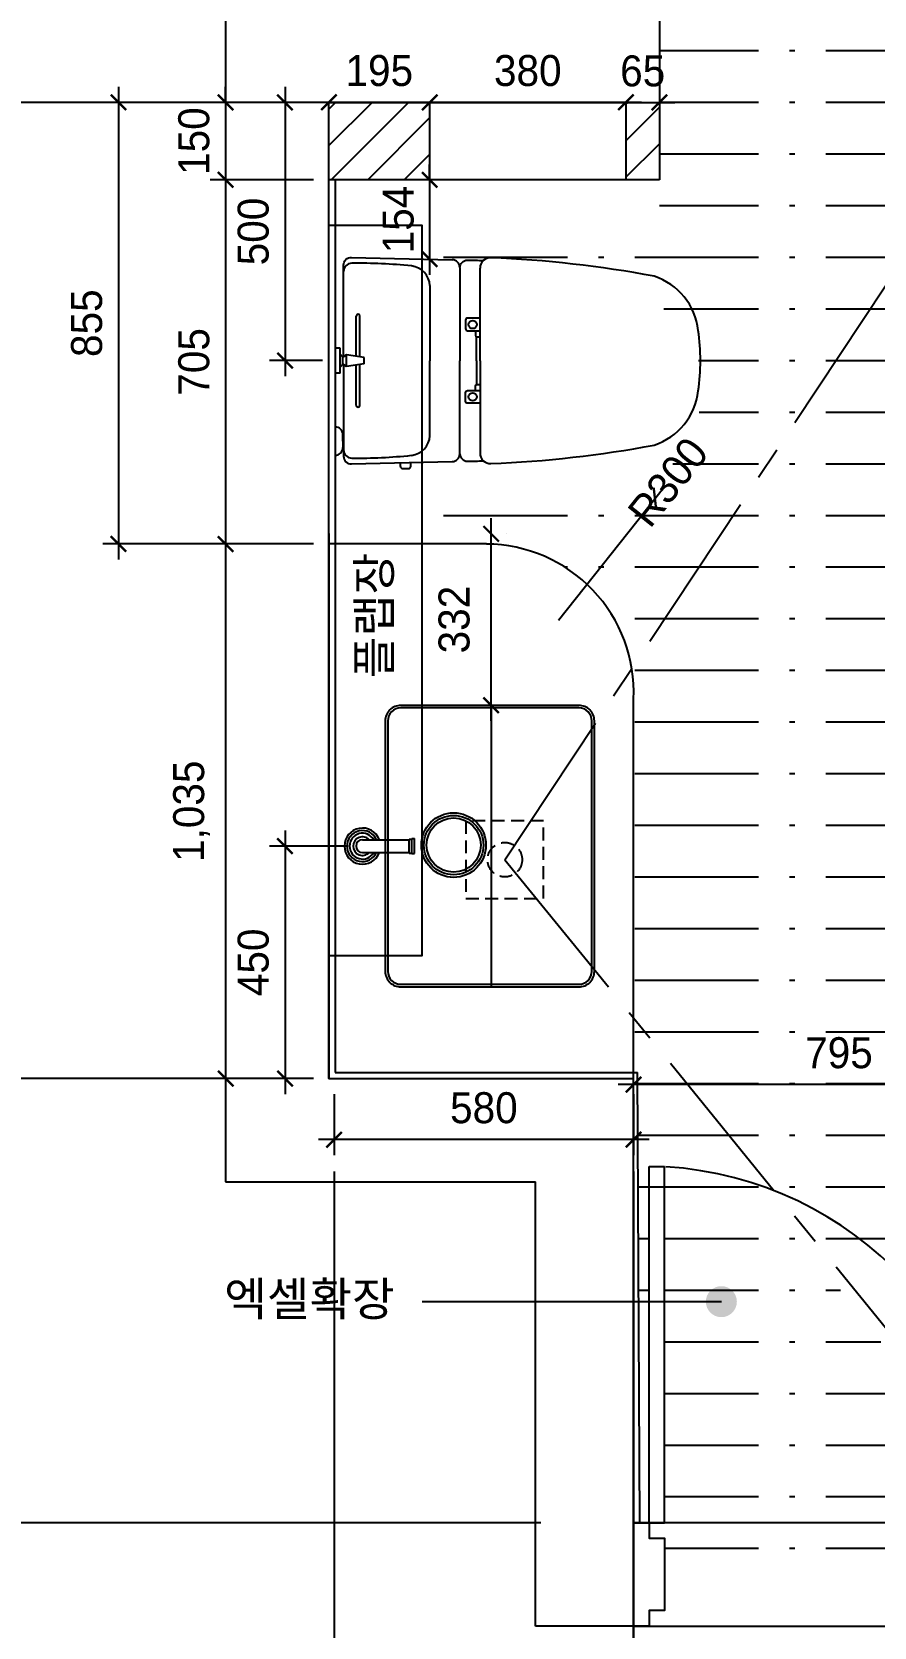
# Model space of a CAD drawing. Header units: millimetres. Extents: x 217202 to 745838, y -6815 to 171372.
# Drawn here: x 364393 to 366024, y 25093 to 28181 of the extents above; entities that cross this region are included whole.
import ezdxf

# ---------------------------------------------------------------- set-up
doc = ezdxf.new("R2010")
doc.units = ezdxf.units.MM
doc.header["$PDMODE"] = 3
for name, pattern in [('CENTER', [50.8, 31.75, -6.35, 6.35, -6.35]), ('DASHED', [0.75, 0.5, -0.25]), ('HIDDEN', [0.375, 0.25, -0.125])]:
    doc.linetypes.add(name, pattern=pattern)
doc.layers.get('DEFPOINTS').update_dxf_attribs({"color": 248})
for name, color, linetype in [('0-ELC TEXT', 7, 'Continuous'), ('03-WAL NEW', 3, 'Continuous'), ('06-FUR', 6, 'Continuous'), ('07-DIM', 5, 'Continuous'), ('C-WALL1', 2, 'Continuous'), ('FIN', 2, 'Continuous'), ('FUR', 8, 'DASHED'), ('HAT', 5, 'Continuous'), ('HL', 6, 'HIDDEN'), ('TOILET-1', 6, 'Continuous'), ('도면층4', 4, 'Continuous'), ('도면층5', 5, 'Continuous')]:
    doc.layers.add(name, color=color, linetype=linetype)
doc.styles.add('HY 울릉도 L', font='')
doc.styles.add('YOURNAME', font='HY울릉도M.TTF')
doc.styles.add('코레일둥고', font='Korail_Round_Gothic_Medium.ttf')
doc.styles.get('HY 울릉도 L').set_extended_font_data('HY울릉도L')
doc.dimstyles.new('30', dxfattribs={"dimscale": 30, "dimtxt": 2, "dimasz": 1, "dimexe": 1, "dimexo": 1, "dimgap": 1, "dimtad": 1, "dimdec": 0, "dimrnd": 0.05, "dimdsep": 46, "dimlunit": 6, "dimtxsty": 'HY 울릉도 L', "dimblk": 'ARCHTICK', "dimcen": 2.5, "dimdle": 1, "dimclrd": 133, "dimclre": 133, "dimclrt": 30, "dimadec": 0, "dimazin": 0, "dimtfac": 1, "dimtdec": 0, "dimtix": 1, "dimtmove": 2, "dimatfit": 3, "dimldrblk": 'ARCHTICK', "dimfxl": 1, "dimlwd": -1, "dimlwe": -1, "dimarcsym": 0})
doc.dimstyles.new('YOURNAME-60', dxfattribs={"dimscale": 60, "dimtxt": 1.8, "dimasz": 0.9, "dimexe": 1, "dimexo": 3, "dimgap": 0.7, "dimtad": 1, "dimdec": 0, "dimzin": 0, "dimdsep": 46, "dimtxsty": 'YOURNAME', "dimblk": 'ARCHTICK', "dimcen": 0, "dimclrd": 1, "dimclre": 1, "dimclrt": 7, "dimadec": 0, "dimazin": 0, "dimtfac": 1, "dimtdec": 0, "dimtix": 1, "dimtmove": 2, "dimatfit": 3, "dimldrblk": 'ARCHTICK', "dimfxl": 1, "dimtolj": 1, "dimtzin": 0, "dimarcsym": 0})
pattern_1 = [(45, (0, 0), (-35.355339, 35.355339), [])]

# ---------------------------------------------------------------- blocks, each defined once
blk = doc.blocks.new('A$C4B2D31F0')
at = {"layer": 'FIN', "color": 4}
for p, q in [((185, 690.9), (20.4, 690.9)), ((37.2, 692.3), (24.7, 692.3)), ((37.2, 692.3), (49.7, 692.3)), ((200.9, 690.9), (365.5, 690.9)), ((47.7, 523.7), (192.9, 523.7)), ((338.2, 523.7), (192.9, 523.7)), ((12.6, 465.9), (192.9, 465.9)), ((373.3, 465.9), (192.9, 465.9)), ((192.9, 426.6), (13.7, 426.6)), ((192.9, 426.6), (372.2, 426.6))]:
    blk.add_line(p, q, dxfattribs=at)
for points in [[(20.4, 690.9), (7.9, 690.9, 0.421209), (-7.1, 675.5), (-2.4, 480.5, 0.001659)], [(365.5, 690.9), (378, 690.9, -0.421209), (392.9, 675.5), (388.3, 480.5, -0.001659)], [(12.6, 465.9, 0.371724), (-1.8, 451.2, 0.003515), (-1, 420.3, 0.320541)], [(373.3, 465.9, -0.371724), (387.7, 451.2, -0.003515), (386.9, 420.3, -0.320541)]]:
    blk.add_lwpolyline(points, format="xyb", dxfattribs=at)
for centre, radius, start, end in [((20.4, 674.9), 16, 90, 179.3116), ((24.7, 707.3), 15, 180, 270), ((49.7, 707.3), 15, 270, 0), ((365.5, 674.9), 16, 0.6884, 90), ((1004.3, 663.1), 1000, 179.3116, 185.9437), ((-618.4, 663.1), 1000, 354.0563, 0.6884), ((49.4, 563.7), 40, 185.9437, 267.5129), ((336.5, 563.7), 40, 272.4871, 354.0563), ((12.6, 480.9), 15, 181.3651, 270), ((373.3, 480.9), 15, 270, 358.6349), ((13.7, 406.6), 20, 90, 182.3333), ((2197.7, 495.6), 2205.9, 182.3333, 190.6081), ((-1811.8, 495.6), 2205.9, 349.3919, 357.6667), ((372.2, 406.6), 20, 357.6667, 90), ((148.7, 128.9), 125.5, 198.2964, 263.4241), ((237.2, 128.9), 125.5, 276.5759, 341.7036), ((192.9, 405.9), 405.9, 261.6993, 270), ((192.9, 405.9), 405.9, 270, 278.3007)]:
    blk.add_arc(centre, radius, start, end, dxfattribs=at)
at = {"layer": 'HL', "linetype": 'Continuous'}
for p, q in [((168.9, 697.3), (168.9, 707.3)), ((168.9, 697.3), (216.9, 697.3)), ((186, 692.5), (180.6, 697.3)), ((181.6, 685.5), (186, 692.5)), ((187, 651.2), (181.6, 685.5)), ((181.6, 685.5), (204.3, 685.5)), ((186, 692.5), (199.9, 692.5)), ((198.9, 651.2), (204.3, 685.5)), ((199.9, 692.5), (205.3, 697.3)), ((204.3, 685.5), (199.9, 692.5)), ((216.9, 697.3), (216.9, 707.3)), ((106.4, 666.3), (184.4, 666.3)), ((106.4, 659.3), (185.5, 659.3)), ((187, 651.2), (198.9, 651.2)), ((200.4, 659.3), (279.4, 659.3)), ((201.4, 666.3), (279.4, 666.3)), ((-16, 576.9), (-16, 564.8)), ((-12, 580.9), (-4.8, 580.9)), ((-12, 560.8), (-4.3, 560.8)), ((192.9, 433.7), (146.6, 433.7)), ((192.9, 433.7), (239.3, 433.7))]:
    blk.add_line(p, q, dxfattribs=at)
for points in [[(110.4, 426.6), (110.4, 450.8, -0.414214), (114.4, 454.8), (130.9, 454.8, -0.414214), (134.9, 450.8), (134.9, 435.2), (134.9, 426.6)], [(134.9, 435.2), (144.6, 435.2, -0.414214), (146.6, 433.2), (146.6, 426.6)], [(251, 435.2), (241.3, 435.2, 0.414214), (239.3, 433.2), (239.3, 426.6)], [(275.5, 426.6), (275.5, 450.8, 0.414214), (271.5, 454.8), (255, 454.8, 0.414214), (251, 450.8), (251, 435.2), (251, 426.6)]]:
    blk.add_lwpolyline(points, format="xyb", dxfattribs=at)
for centre in [(122.9, 440.9), (262.9, 440.9)]:
    blk.add_circle(centre, 8, dxfattribs=at)
for centre, radius, start, end in [((106.4, 662.8), 3.5, 90, 270), ((279.4, 662.8), 3.5, 270, 90), ((-12, 576.9), 4, 90, 180), ((-12, 564.8), 4, 180, 270)]:
    blk.add_arc(centre, radius, start, end, dxfattribs=at)
blk = doc.blocks.new('_ArchTick')
at = {"color": 0, "linetype": 'ByBlock', "const_width": 0.15}
blk.add_lwpolyline([(-0.5, -0.5), (0.5, 0.5)], dxfattribs=at)
blk = doc.blocks.new('*D656')
at = {"layer": 'DEFPOINTS', "color": 0, "transparency": 16777216}
for p in [(365558.1, 25294.6), (366303.1, 25294.6), (365558.1, 24866)]:
    blk.add_point(p, dxfattribs=at)
at = {"layer": 'HAT', "color": 1, "lineweight": -2, "transparency": 16777216}
for p, q in [((365558.1, 25114.6), (365558.1, 24806)), ((366303.1, 25114.6), (366303.1, 24806)), ((366303.1, 24866), (365558.1, 24866))]:
    blk.add_line(p, q, dxfattribs=at)
at = {"layer": 'HAT', "color": 1, "lineweight": -2, "transparency": 16777216, "xscale": 54, "yscale": 54, "zscale": 54, "rotation": 180}
blk.add_blockref('_ArchTick', (365558.1, 24866), dxfattribs=at)
at = {"layer": 'HAT', "color": 1, "lineweight": -2, "transparency": 16777216, "xscale": 54, "yscale": 54, "zscale": 54}
blk.add_blockref('_ArchTick', (366303.1, 24866), dxfattribs=at)
at = {"layer": 'HAT', "color": 7, "transparency": 16777216, "insert": (365930.6, 24963.1), "char_height": 108, "attachment_point": 5, "style": 'YOURNAME'}
blk.add_mtext('\\A1;745', dxfattribs=at)
blk = doc.blocks.new('*D657')
at = {"layer": 'DEFPOINTS', "color": 0, "transparency": 16777216}
for p in [(364968.1, 28612.6), (365608.1, 28224.6), (364968.1, 28037.8)]:
    blk.add_point(p, dxfattribs=at)
at = {"layer": 'HAT', "color": 1, "lineweight": -2, "transparency": 16777216}
for p, q in [((364968.1, 28217.8), (364968.1, 28672.6)), ((365608.1, 28404.6), (365608.1, 28672.6)), ((365608.1, 28612.6), (364968.1, 28612.6))]:
    blk.add_line(p, q, dxfattribs=at)
at = {"layer": 'HAT', "color": 1, "lineweight": -2, "transparency": 16777216, "xscale": 54, "yscale": 54, "zscale": 54, "rotation": 180}
blk.add_blockref('_ArchTick', (364968.1, 28612.6), dxfattribs=at)
at = {"layer": 'HAT', "color": 1, "lineweight": -2, "transparency": 16777216, "xscale": 54, "yscale": 54, "zscale": 54}
blk.add_blockref('_ArchTick', (365608.1, 28612.6), dxfattribs=at)
at = {"layer": 'HAT', "color": 7, "transparency": 16777216, "insert": (365288.1, 28710.8), "char_height": 108, "attachment_point": 5, "style": 'YOURNAME'}
blk.add_mtext('\\A1;640', dxfattribs=at)
blk = doc.blocks.new('*D624')
at = {"layer": 'DEFPOINTS', "color": 0, "transparency": 16777216}
for p in [(365608.1, 28612.6), (366353.1, 28183.9), (365608.1, 28141.1)]:
    blk.add_point(p, dxfattribs=at)
at = {"layer": 'HAT', "color": 1, "lineweight": -2, "transparency": 16777216}
for p, q in [((365608.1, 28321.1), (365608.1, 28672.6)), ((366353.1, 28363.9), (366353.1, 28672.6)), ((366353.1, 28612.6), (365608.1, 28612.6))]:
    blk.add_line(p, q, dxfattribs=at)
at = {"layer": 'HAT', "color": 1, "lineweight": -2, "transparency": 16777216, "xscale": 54, "yscale": 54, "zscale": 54, "rotation": 180}
blk.add_blockref('_ArchTick', (365608.1, 28612.6), dxfattribs=at)
at = {"layer": 'HAT', "color": 1, "lineweight": -2, "transparency": 16777216, "xscale": 54, "yscale": 54, "zscale": 54}
blk.add_blockref('_ArchTick', (366353.1, 28612.6), dxfattribs=at)
at = {"layer": 'HAT', "color": 7, "transparency": 16777216, "insert": (365980.6, 28709.6), "char_height": 108, "attachment_point": 5, "style": 'YOURNAME'}
blk.add_mtext('\\A1;745', dxfattribs=at)
blk = doc.blocks.new('*D658')
at = {"layer": '06-FUR', "color": 133, "transparency": 16777216}
for p, q in [((364978.1, 26124.6), (364978.1, 26006.3)), ((365558.1, 26124.6), (365558.1, 26006.3)), ((365588.1, 26036.3), (364948.1, 26036.3))]:
    blk.add_line(p, q, dxfattribs=at)
at = {"layer": 'DEFPOINTS', "color": 0, "transparency": 16777216}
for p in [(364978.1, 26154.6), (365558.1, 26154.6), (364978.1, 26036.3)]:
    blk.add_point(p, dxfattribs=at)
at = {"layer": '06-FUR', "color": 133, "transparency": 16777216, "xscale": 30, "yscale": 30, "zscale": 30, "rotation": 180}
blk.add_blockref('_ArchTick', (364978.1, 26036.3), dxfattribs=at)
at = {"layer": '06-FUR', "color": 133, "transparency": 16777216, "xscale": 30, "yscale": 30, "zscale": 30}
blk.add_blockref('_ArchTick', (365558.1, 26036.3), dxfattribs=at)
at = {"layer": '06-FUR', "color": 30, "transparency": 16777216, "insert": (365268.1, 26097.7), "char_height": 60, "attachment_point": 5, "style": 'HY 울릉도 L'}
blk.add_mtext('580', dxfattribs=at)
blk = doc.blocks.new('*D613')
at = {"layer": '06-FUR', "color": 133, "transparency": 16777216}
for p, q in [((365108.1, 28044.6), (364530.6, 28044.6)), ((364560.6, 28074.6), (364560.6, 27159.6)), ((364938.1, 27189.6), (364530.6, 27189.6))]:
    blk.add_line(p, q, dxfattribs=at)
at = {"layer": 'DEFPOINTS', "color": 0, "transparency": 16777216}
for p in [(365138.1, 28044.6), (364560.6, 27189.6), (364968.1, 27189.6)]:
    blk.add_point(p, dxfattribs=at)
at = {"layer": '06-FUR', "color": 133, "transparency": 16777216, "xscale": 30, "yscale": 30, "zscale": 30}
for p, rotation in [((364560.6, 28044.6), 90), ((364560.6, 27189.6), 270)]:
    blk.add_blockref('_ArchTick', p, dxfattribs=dict(at, rotation=rotation))
at = {"layer": '06-FUR', "color": 30, "transparency": 16777216, "insert": (364499.3, 27617.1), "char_height": 60, "attachment_point": 5, "rotation": 90, "style": 'HY 울릉도 L'}
blk.add_mtext('855', dxfattribs=at)
blk = doc.blocks.new('*D614')
at = {"layer": '06-FUR', "color": 133, "transparency": 16777216}
for p, q in [((364938.1, 28044.6), (364853.1, 28044.6)), ((364883.1, 28074.6), (364883.1, 27514.6)), ((364955.5, 27544.6), (364853.1, 27544.6))]:
    blk.add_line(p, q, dxfattribs=at)
at = {"layer": 'DEFPOINTS', "color": 0, "transparency": 16777216}
for p in [(364968.1, 28044.6), (364883.1, 27544.6), (364985.5, 27544.6)]:
    blk.add_point(p, dxfattribs=at)
at = {"layer": '06-FUR', "color": 133, "transparency": 16777216, "xscale": 30, "yscale": 30, "zscale": 30}
for p, rotation in [((364883.1, 28044.6), 90), ((364883.1, 27544.6), 270)]:
    blk.add_blockref('_ArchTick', p, dxfattribs=dict(at, rotation=rotation))
at = {"layer": '06-FUR', "color": 30, "transparency": 16777216, "insert": (364821.8, 27794.6), "char_height": 60, "attachment_point": 5, "rotation": 90, "style": 'HY 울릉도 L'}
blk.add_mtext('500', dxfattribs=at)
blk = doc.blocks.new('*D661')
at = {"layer": '06-FUR', "color": 133, "transparency": 16777216}
for p, q in [((364768.1, 27219.6), (364768.1, 26124.6)), ((364938.1, 27189.6), (364738.1, 27189.6)), ((364938.1, 26154.6), (364738.1, 26154.6))]:
    blk.add_line(p, q, dxfattribs=at)
at = {"layer": 'DEFPOINTS', "color": 0, "transparency": 16777216}
for p in [(364968.1, 27189.6), (364768.1, 26154.6), (364968.1, 26154.6)]:
    blk.add_point(p, dxfattribs=at)
at = {"layer": '06-FUR', "color": 133, "transparency": 16777216, "xscale": 30, "yscale": 30, "zscale": 30}
for p, rotation in [((364768.1, 27189.6), 90), ((364768.1, 26154.6), 270)]:
    blk.add_blockref('_ArchTick', p, dxfattribs=dict(at, rotation=rotation))
at = {"layer": '06-FUR', "color": 30, "transparency": 16777216, "insert": (364702.1, 26672.1), "char_height": 60, "attachment_point": 5, "rotation": 90, "style": 'HY 울릉도 L'}
blk.add_mtext('1,035', dxfattribs=at)
blk = doc.blocks.new('*D662')
at = {"layer": '06-FUR', "color": 133, "transparency": 16777216}
for p, q in [((364883.1, 26634.6), (364883.1, 26124.6)), ((365003.1, 26604.6), (364853.1, 26604.6)), ((364938.1, 26154.6), (364853.1, 26154.6))]:
    blk.add_line(p, q, dxfattribs=at)
at = {"layer": 'DEFPOINTS', "color": 0, "transparency": 16777216}
for p in [(365033.1, 26604.6), (364883.1, 26154.6), (364968.1, 26154.6)]:
    blk.add_point(p, dxfattribs=at)
at = {"layer": '06-FUR', "color": 133, "transparency": 16777216, "xscale": 30, "yscale": 30, "zscale": 30}
for p, rotation in [((364883.1, 26604.6), 90), ((364883.1, 26154.6), 270)]:
    blk.add_blockref('_ArchTick', p, dxfattribs=dict(at, rotation=rotation))
at = {"layer": '06-FUR', "color": 30, "transparency": 16777216, "insert": (364821.8, 26379.6), "char_height": 60, "attachment_point": 5, "rotation": 90, "style": 'HY 울릉도 L'}
blk.add_mtext('450', dxfattribs=at)
blk = doc.blocks.new('*D619')
at = {"layer": '06-FUR', "color": 133, "transparency": 16777216}
for p, q in [((366353.1, 26167.9), (366353.1, 26112.9)), ((366383.1, 26142.9), (365528.1, 26142.9))]:
    blk.add_line(p, q, dxfattribs=at)
at = {"layer": 'DEFPOINTS', "color": 0, "transparency": 16777216}
for p in [(366353.1, 26197.9), (365558.1, 26142.9), (365558.1, 26142.9)]:
    blk.add_point(p, dxfattribs=at)
at = {"layer": '06-FUR', "color": 133, "transparency": 16777216, "xscale": 30, "yscale": 30, "zscale": 30, "rotation": 180}
blk.add_blockref('_ArchTick', (365558.1, 26142.9), dxfattribs=at)
at = {"layer": '06-FUR', "color": 133, "transparency": 16777216, "xscale": 30, "yscale": 30, "zscale": 30}
blk.add_blockref('_ArchTick', (366353.1, 26142.9), dxfattribs=at)
at = {"layer": '06-FUR', "color": 30, "transparency": 16777216, "insert": (365955.6, 26204.2), "char_height": 60, "attachment_point": 5, "style": 'HY 울릉도 L'}
blk.add_mtext('795', dxfattribs=at)
blk = doc.blocks.new('*D620')
at = {"layer": '06-FUR', "color": 133, "transparency": 16777216}
for p, q in [((365412.7, 27042.4), (365599.3, 27277.3)), ((365599.3, 27277.3), (365617.9, 27300.8))]:
    blk.add_line(p, q, dxfattribs=at)
at = {"layer": 'DEFPOINTS', "color": 0, "transparency": 16777216}
for p in [(365599.3, 27277.3), (365412.7, 27042.4)]:
    blk.add_point(p, dxfattribs=at)
at = {"layer": '06-FUR', "color": 133, "transparency": 16777216, "xscale": 30, "yscale": 30, "zscale": 30, "rotation": 231.5465838747536}
blk.add_blockref('_ArchTick', (365599.3, 27277.3), dxfattribs=at)
at = {"layer": '06-FUR', "color": 30, "transparency": 16777216, "insert": (365624.8, 27309.5), "char_height": 60, "attachment_point": 5, "rotation": 51.5466, "style": 'HY 울릉도 L'}
blk.add_mtext('R300', dxfattribs=at)
blk = doc.blocks.new('*D649')
at = {"layer": 'DEFPOINTS', "color": 0, "transparency": 16777216}
for p in [(364968.1, 26154.6), (364116.8, 25294.6), (365558.1, 25294.6)]:
    blk.add_point(p, dxfattribs=at)
at = {"layer": 'TOILET-1', "color": 1, "lineweight": -2, "transparency": 16777216}
for p, q in [((364788.1, 26154.6), (364056.8, 26154.6)), ((364116.8, 26154.6), (364116.8, 25294.6)), ((365378.1, 25294.6), (364056.8, 25294.6))]:
    blk.add_line(p, q, dxfattribs=at)
at = {"layer": 'TOILET-1', "color": 1, "lineweight": -2, "transparency": 16777216, "xscale": 54, "yscale": 54, "zscale": 54}
for p, rotation in [((364116.8, 26154.6), 90), ((364116.8, 25294.6), 270)]:
    blk.add_blockref('_ArchTick', p, dxfattribs=dict(at, rotation=rotation))
at = {"layer": 'TOILET-1', "color": 7, "transparency": 16777216, "insert": (364018.5, 25724.6), "char_height": 108, "attachment_point": 5, "rotation": 90, "style": 'YOURNAME'}
blk.add_mtext('\\A1;860', dxfattribs=at)
blk = doc.blocks.new('*D650')
at = {"layer": 'DEFPOINTS', "color": 0, "transparency": 16777216}
for p in [(364116.8, 28044.6), (364968.1, 28044.6), (364768.1, 26154.6)]:
    blk.add_point(p, dxfattribs=at)
at = {"layer": 'TOILET-1', "color": 1, "lineweight": -2, "transparency": 16777216}
for p, q in [((364788.1, 28044.6), (364056.8, 28044.6)), ((364116.8, 26154.6), (364116.8, 28044.6)), ((364588.1, 26154.6), (364056.8, 26154.6))]:
    blk.add_line(p, q, dxfattribs=at)
at = {"layer": 'TOILET-1', "color": 1, "lineweight": -2, "transparency": 16777216, "xscale": 54, "yscale": 54, "zscale": 54}
for p, rotation in [((364116.8, 28044.6), 90), ((364116.8, 26154.6), 270)]:
    blk.add_blockref('_ArchTick', p, dxfattribs=dict(at, rotation=rotation))
at = {"layer": 'TOILET-1', "color": 7, "transparency": 16777216, "insert": (364018.6, 27099.6), "char_height": 108, "attachment_point": 5, "rotation": 90, "style": 'YOURNAME'}
blk.add_mtext('\\A1;1890', dxfattribs=at)
blk = doc.blocks.new('*D601')
at = {"layer": '06-FUR', "color": 133, "transparency": 16777216}
for p, q in [((365282.1, 26847.1), (365282.1, 27239.4)), ((365312.1, 27209.4), (365312.1, 27209.4)), ((365312.1, 26877.1), (365312.1, 26877.1))]:
    blk.add_line(p, q, dxfattribs=at)
at = {"layer": 'DEFPOINTS', "color": 0, "transparency": 16777216}
for p in [(365282.1, 27209.4), (365282.1, 27209.4), (365282.1, 26877.1)]:
    blk.add_point(p, dxfattribs=at)
at = {"layer": '06-FUR', "color": 133, "transparency": 16777216, "xscale": 30, "yscale": 30, "zscale": 30}
for p, rotation in [((365282.1, 27209.4), 90), ((365282.1, 26877.1), 270)]:
    blk.add_blockref('_ArchTick', p, dxfattribs=dict(at, rotation=rotation))
at = {"layer": '06-FUR', "color": 30, "transparency": 16777216, "insert": (365210.7, 27043.2), "char_height": 60, "attachment_point": 5, "rotation": 90, "style": 'HY 울릉도 L'}
blk.add_mtext('332', dxfattribs=at)
blk = doc.blocks.new('*D651')
at = {"layer": 'C-WALL1', "color": 1, "lineweight": -2, "transparency": 16777216}
for p, q in [((364978.1, 25974.6), (364978.1, 24806)), ((365558.1, 25974.6), (365558.1, 24806)), ((365558.1, 24866), (364978.1, 24866))]:
    blk.add_line(p, q, dxfattribs=at)
at = {"layer": 'DEFPOINTS', "color": 0, "transparency": 16777216}
for p in [(364978.1, 26154.6), (365558.1, 26154.6), (364978.1, 24866)]:
    blk.add_point(p, dxfattribs=at)
at = {"layer": 'C-WALL1', "color": 1, "lineweight": -2, "transparency": 16777216, "xscale": 54, "yscale": 54, "zscale": 54, "rotation": 180}
blk.add_blockref('_ArchTick', (364978.1, 24866), dxfattribs=at)
at = {"layer": 'C-WALL1', "color": 1, "lineweight": -2, "transparency": 16777216, "xscale": 54, "yscale": 54, "zscale": 54}
blk.add_blockref('_ArchTick', (365558.1, 24866), dxfattribs=at)
at = {"layer": 'C-WALL1', "color": 7, "transparency": 16777216, "insert": (365268.1, 24964.2), "char_height": 108, "attachment_point": 5, "style": 'YOURNAME'}
blk.add_mtext('\\A1;580', dxfattribs=at)
blk = doc.blocks.new('*D724')
at = {"layer": '06-FUR', "color": 133, "transparency": 16777216}
for p, q in [((364768.1, 27924.6), (364768.1, 27159.6)), ((364938.1, 27894.6), (364738.1, 27894.6)), ((364938.1, 27189.6), (364738.1, 27189.6))]:
    blk.add_line(p, q, dxfattribs=at)
at = {"layer": 'DEFPOINTS', "color": 0, "transparency": 16777216}
for p in [(364968.1, 27894.6), (364768.1, 27189.6), (364968.1, 27189.6)]:
    blk.add_point(p, dxfattribs=at)
at = {"layer": '06-FUR', "color": 133, "transparency": 16777216, "xscale": 30, "yscale": 30, "zscale": 30}
for p, rotation in [((364768.1, 27894.6), 90), ((364768.1, 27189.6), 270)]:
    blk.add_blockref('_ArchTick', p, dxfattribs=dict(at, rotation=rotation))
at = {"layer": '06-FUR', "color": 30, "transparency": 16777216, "insert": (364706.8, 27542.1), "char_height": 60, "attachment_point": 5, "rotation": 90, "style": 'HY 울릉도 L'}
blk.add_mtext('705', dxfattribs=at)
blk = doc.blocks.new('*D725')
at = {"layer": '06-FUR', "color": 133, "transparency": 16777216}
for p, q in [((364938.1, 28044.6), (364738.1, 28044.6)), ((364768.1, 28044.6), (364768.1, 28074.6)), ((364768.1, 28044.6), (364768.1, 27894.6)), ((364768.1, 27894.6), (364768.1, 27864.6)), ((364798.1, 27894.6), (364798.1, 27894.6))]:
    blk.add_line(p, q, dxfattribs=at)
at = {"layer": 'DEFPOINTS', "color": 0, "transparency": 16777216}
for p in [(364968.1, 28044.6), (364768.1, 27894.6), (364768.1, 27894.6)]:
    blk.add_point(p, dxfattribs=at)
at = {"layer": '06-FUR', "color": 133, "transparency": 16777216, "xscale": 30, "yscale": 30, "zscale": 30}
for p, rotation in [((364768.1, 28044.6), 270), ((364768.1, 27894.6), 90)]:
    blk.add_blockref('_ArchTick', p, dxfattribs=dict(at, rotation=rotation))
at = {"layer": '06-FUR', "color": 30, "transparency": 16777216, "insert": (364706.8, 27969.6), "char_height": 60, "attachment_point": 5, "rotation": 90, "style": 'HY 울릉도 L'}
blk.add_mtext('150', dxfattribs=at)
blk = doc.blocks.new('*D768')
at = {"layer": '06-FUR', "color": 133, "transparency": 16777216}
for p, q in [((365163.1, 27894.6), (365163.1, 27924.6)), ((365163.1, 27894.6), (365163.1, 27741)), ((365193.1, 27894.6), (365193.1, 27894.6)), ((365163.1, 27741), (365163.1, 27711)), ((365193.1, 27741), (365193.1, 27741))]:
    blk.add_line(p, q, dxfattribs=at)
at = {"layer": 'DEFPOINTS', "color": 0, "transparency": 16777216}
for p in [(365163.1, 27894.6), (365163.1, 27741), (365163.1, 27741)]:
    blk.add_point(p, dxfattribs=at)
at = {"layer": '06-FUR', "color": 133, "transparency": 16777216, "xscale": 30, "yscale": 30, "zscale": 30}
for p, rotation in [((365163.1, 27894.6), 270), ((365163.1, 27741), 90)]:
    blk.add_blockref('_ArchTick', p, dxfattribs=dict(at, rotation=rotation))
at = {"layer": '06-FUR', "color": 30, "transparency": 16777216, "insert": (365102.4, 27817.8), "char_height": 60, "attachment_point": 5, "rotation": 90, "style": 'HY 울릉도 L'}
blk.add_mtext('154', dxfattribs=at)
blk = doc.blocks.new('*D776')
at = {"layer": '06-FUR', "color": 133, "transparency": 16777216}
blk.add_line((365573.1, 28044.6), (365133.1, 28044.6), dxfattribs=at)
at = {"layer": 'DEFPOINTS', "color": 0, "transparency": 16777216}
for p in [(365163.1, 28044.6), (365163.1, 28044.6), (365543.1, 28044.6)]:
    blk.add_point(p, dxfattribs=at)
at = {"layer": '06-FUR', "color": 133, "transparency": 16777216, "xscale": 30, "yscale": 30, "zscale": 30, "rotation": 180}
blk.add_blockref('_ArchTick', (365163.1, 28044.6), dxfattribs=at)
at = {"layer": '06-FUR', "color": 133, "transparency": 16777216, "xscale": 30, "yscale": 30, "zscale": 30}
blk.add_blockref('_ArchTick', (365543.1, 28044.6), dxfattribs=at)
at = {"layer": '06-FUR', "color": 30, "transparency": 16777216, "insert": (365353.1, 28105.9), "char_height": 60, "attachment_point": 5, "style": 'HY 울릉도 L'}
blk.add_mtext('380', dxfattribs=at)
blk = doc.blocks.new('*D777')
at = {"layer": '06-FUR', "color": 133, "transparency": 16777216}
for p, q in [((365543.1, 28044.6), (365513.1, 28044.6)), ((365543.1, 28044.6), (365608.1, 28044.6)), ((365608.1, 28044.6), (365638.1, 28044.6))]:
    blk.add_line(p, q, dxfattribs=at)
at = {"layer": 'DEFPOINTS', "color": 0, "transparency": 16777216}
for p in [(365543.1, 28044.6), (365608.1, 28044.6), (365608.1, 28044.6)]:
    blk.add_point(p, dxfattribs=at)
at = {"layer": '06-FUR', "color": 133, "transparency": 16777216, "xscale": 30, "yscale": 30, "zscale": 30}
blk.add_blockref('_ArchTick', (365543.1, 28044.6), dxfattribs=at)
at = {"layer": '06-FUR', "color": 133, "transparency": 16777216, "xscale": 30, "yscale": 30, "zscale": 30, "rotation": 180}
blk.add_blockref('_ArchTick', (365608.1, 28044.6), dxfattribs=at)
at = {"layer": '06-FUR', "color": 30, "transparency": 16777216, "insert": (365575.6, 28105.2), "char_height": 60, "attachment_point": 5, "style": 'HY 울릉도 L'}
blk.add_mtext('65', dxfattribs=at)
blk = doc.blocks.new('*D778')
at = {"layer": '06-FUR', "color": 133, "transparency": 16777216}
for p, q in [((364968.1, 28044.6), (364938.1, 28044.6)), ((365163.1, 28044.6), (364968.1, 28044.6)), ((365163.1, 28044.6), (365193.1, 28044.6))]:
    blk.add_line(p, q, dxfattribs=at)
at = {"layer": 'DEFPOINTS', "color": 0, "transparency": 16777216}
for p in [(364968.1, 28044.6), (364968.1, 28044.6), (365163.1, 28044.6)]:
    blk.add_point(p, dxfattribs=at)
at = {"layer": '06-FUR', "color": 133, "transparency": 16777216, "xscale": 30, "yscale": 30, "zscale": 30}
blk.add_blockref('_ArchTick', (364968.1, 28044.6), dxfattribs=at)
at = {"layer": '06-FUR', "color": 133, "transparency": 16777216, "xscale": 30, "yscale": 30, "zscale": 30, "rotation": 180}
blk.add_blockref('_ArchTick', (365163.1, 28044.6), dxfattribs=at)
at = {"layer": '06-FUR', "color": 30, "transparency": 16777216, "insert": (365065.6, 28105.9), "char_height": 60, "attachment_point": 5, "style": 'HY 울릉도 L'}
blk.add_mtext('195', dxfattribs=at)

msp = doc.modelspace()

# ---------------------------------------------------------------- hatches: boundary and pattern name
at = {"layer": '0-ELC TEXT'}
h = msp.add_hatch(color=256, dxfattribs=at)
h.dxf.hatch_style = 1
edge = h.paths.add_edge_path()
edge.add_arc((365727.9, 25722.6), 30, 180, 540)
at = {"layer": '03-WAL NEW'}
h = msp.add_hatch(dxfattribs=at)
h.set_pattern_fill('_USER', color=8, scale=50, angle=45, pattern_type=0)
h.set_pattern_definition(pattern_1)
h.paths.add_polyline_path([(365163.1, 28044.6), (364968.1, 28044.6), (364968.1, 27894.6), (365163.1, 27894.6)])
h = msp.add_hatch(dxfattribs=at)
h.set_pattern_fill('_USER', color=8, scale=50, angle=45, pattern_type=0)
h.set_pattern_definition(pattern_1)
h.paths.add_polyline_path([(365608.1, 28044.6), (365543.1, 28044.6), (365543.1, 27894.6), (365608.1, 27894.6)])
at = {"layer": 'C-WALL1'}
h = msp.add_hatch(dxfattribs=at)
h.set_pattern_fill('ACAD_ISO10W100', color=8, scale=20)
h.set_pattern_definition([(0, (0, -55), (0, 100), [240, -60, 10, -60])])
h.paths.add_polyline_path([(366353.1, 27700.6, -0.207173), (366142.3, 27791.8), (365556, 26938.3, -0.042519), (365558.1, 26889.6), (365558.1, 26258.6), (365862.3, 25868.6, -0.247175), (366262.1, 25356.2), (366343.7, 25251.6), (366353.1, 25251.6)])
h.paths.add_polyline_path([(366064.1, 27989.6, -0.169692), (366127, 28169.6), (365608.1, 28169.6), (365608.1, 27839.6), (364980.1, 27839.6), (364980.1, 27752.1), (365148.1, 27752.1), (365148.1, 27686.3), (365206.8, 27684.9, -0.407252), (365221.5, 27669.9, -0.420239), (365238.8, 27684.3, -0.003215), (365267.1, 27683.5, -0.200323), (365281.5, 27688.8, -0.036121), (365597.8, 27653, -0.292078), (365683.1, 27548.2, -0.036235), (365687.4, 27489.6, -0.036235), (365683.1, 27431, -0.292078), (365597.8, 27326.2, -0.036121), (365281.5, 27290.3, -0.200323), (365267.1, 27295.6, -0.003215), (365238.8, 27294.9, -0.420239), (365221.5, 27309.2, -0.407252), (365206.8, 27294.2), (365148.1, 27292.8), (365148.1, 27189.6), (365268.6, 27189.6, -0.379858), (365556, 26938.3), (366142.3, 27791.8, -0.190677)])
h.paths.add_polyline_path([(365862.3, 25868.6, 0.090906), (365618.1, 25929), (365618.1, 25239.6), (366273.1, 25239.6, 0.042051), (366262.1, 25356.2)])
h.paths.add_polyline_path([(365558.1, 26258.6), (365558.1, 26166.6), (365565.4, 26166.6), (365567.9, 25667.6), (365588.1, 25667.6), (365588.1, 25929.6), (365618.1, 25929.6), (365618.1, 25929, -0.090906), (365862.3, 25868.6)], flags=17)
h.paths.add_polyline_path([(366209.1, 26819.2), (366369.6, 26819.2), (366369.6, 26913.3), (366209.1, 26913.3)], flags=9)

# ---------------------------------------------------------------- linework, layer by layer
at = {"layer": '0-ELC TEXT'}
msp.add_line((365727.9, 25722.6), (365148.5, 25722.6), dxfattribs=at)
at = {"layer": '07-DIM'}
for p, q in [((364980.1, 27894.6), (364980.1, 27209.6)), ((364968.1, 27209.6), (364968.1, 26154.6)), ((364980.1, 27209.6), (364980.1, 26166.6)), ((364980.1, 26166.6), (365565.4, 26166.6)), ((365570.1, 25294.6), (365565.4, 26166.6))]:
    msp.add_line(p, q, dxfattribs=at)
at = {"layer": 'C-WALL1'}
for p, q in [((364768.1, 29394.6), (364768.1, 25954.6)), ((365608.1, 28262.6), (365608.1, 27894.6)), ((364768.1, 28044.6), (364768.1, 25954.6)), ((364968.1, 28044.6), (365608.1, 28044.6)), ((364968.1, 26154.6), (364968.1, 28044.6)), ((365163.1, 28044.6), (365163.1, 27894.6)), ((365543.1, 28044.6), (365543.1, 27894.6)), ((365608.1, 27894.6), (364968.1, 27894.6)), ((364968.1, 26154.6), (365558.1, 26154.6)), ((365558.1, 24814.6), (365558.1, 26154.6)), ((364768.1, 25954.6), (365368.1, 25954.6)), ((365368.1, 25094.6), (365368.1, 25954.6)), ((365558.1, 25094.6), (365368.1, 25094.6))]:
    msp.add_line(p, q, dxfattribs=at)
at = {"layer": 'FUR', "linetype": 'CENTER', "ltscale": 10}
for q in [(366353.1, 28153.6), (366353.1, 25294.6)]:
    msp.add_line((365308.7, 26578.3), q, dxfattribs=at)
at = {"layer": 'FUR', "ltscale": 50}
msp.add_lwpolyline([(365233.3, 26503.3), (365383.3, 26503.3), (365383.3, 26653.3), (365233.3, 26653.3)], close=True, dxfattribs=at)
msp.add_circle((365308.7, 26578.3), 33.4, dxfattribs=at)
at = {"layer": 'HAT', "color": 8}
for p, q in [((365282.1, 26877.1), (365282.1, 26332.1)), ((365033.1, 26617.1), (365123.6, 26617.1)), ((365123.6, 26618.1), (365128.6, 26618.1)), ((365123.6, 26591.1), (365123.6, 26618.1)), ((365128.6, 26619.1), (365133.6, 26619.1)), ((365128.6, 26590.1), (365128.6, 26619.1)), ((365133.6, 26590.1), (365133.6, 26619.1)), ((365033.1, 26592.1), (365123.6, 26592.1)), ((365123.6, 26591.1), (365128.6, 26591.1)), ((365128.6, 26590.1), (365133.6, 26590.1))]:
    msp.add_line(p, q, dxfattribs=at)
for points in [[(365107.1, 26332.1), (365452.1, 26332.1, 0.414214), (365482.1, 26362.1), (365482.1, 26847.1, 0.414214), (365452.1, 26877.1), (365107.1, 26877.1, 0.414214), (365077.1, 26847.1), (365077.1, 26362.1, 0.414214)], [(365107.1, 26337.1), (365452.1, 26337.1, 0.414214), (365477.1, 26362.1), (365477.1, 26847.1, 0.414214), (365452.1, 26872.1), (365107.1, 26872.1, 0.414214), (365082.1, 26847.1), (365082.1, 26362.1, 0.414214)]]:
    msp.add_lwpolyline(points, format="xyb", close=True, dxfattribs=at)
for radius in [62.5, 57.5, 52.5]:
    msp.add_circle((365209.6, 26606.6), radius, dxfattribs=at)
for radius, start, end in [(35, 20.9248, 339.0751), (30, 24.6243, 335.3757), (25, 30, 330), (18, 43.9829, 316.017), (12.5, 90, 270)]:
    msp.add_arc((365033.1, 26604.6), radius, start, end, dxfattribs=at)
at = {"layer": 'TOILET-1'}
msp.add_lwpolyline([(364968.1, 27807.1), (365148.1, 27807.1), (365148.1, 26392.1), (364968.1, 26392.1)], close=True, dxfattribs=at)
msp.add_lwpolyline([(365273.1, 27189.6), (364968.1, 27189.6), (364968.1, 26154.6), (365558.1, 26154.6), (365558.1, 26889.6)], dxfattribs=at)
msp.add_arc((365270.8, 26902), 287.5, 357.5098, 89.5526, dxfattribs=at)
at = {"layer": '도면층4'}
for p, q in [((365588.1, 25984.6), (365618.1, 25984.6)), ((365588.1, 25294.6), (365588.1, 25984.6)), ((365618.1, 25294.6), (365618.1, 25984.6)), ((366303.1, 25294.6), (365558.1, 25294.6)), ((365588.1, 25294.6), (365618.1, 25294.6)), ((365558.1, 25094.6), (366303.1, 25094.6))]:
    msp.add_line(p, q, dxfattribs=at)
msp.add_lwpolyline([(365558.1, 25294.6), (365588.1, 25294.6), (365588.1, 25264.6), (365618.1, 25264.6), (365618.1, 25124.6), (365588.1, 25124.6), (365588.1, 25094.6), (365558.1, 25094.6), (365558.1, 25294.6)], dxfattribs=at)
at = {"layer": '도면층5'}
msp.add_arc((365575.5, 25287.7), 697.6, 0.5595, 86.2981, dxfattribs=at)

# ---------------------------------------------------------------- block references
at = {"layer": 'TOILET-1', "rotation": 90}
msp.add_blockref('A$C4B2D31F0', (365687.4, 27351.6), dxfattribs=at)

# ---------------------------------------------------------------- texts
at = {"layer": '0-ELC TEXT', "style": '코레일둥고'}
msp.add_text('엑셀확장', height=65.74, dxfattribs=at).set_placement((364765.4, 25695.2))
at = {"layer": '0-ELC TEXT', "insert": (365023.3, 26929.3), "char_height": 64.687, "attachment_point": 1, "rotation": 90, "style": '코레일둥고'}
msp.add_mtext_dynamic_manual_height_columns('\\pxt5;{\\fGulim|b0|i0|c129|p50;플랩장}', width=274.969, gutter_width=3599.4, heights=[0], dxfattribs=at)

# ---------------------------------------------------------------- dimensions: what is measured, and where the dimension line sits
at = {"layer": '06-FUR'}
for base, p1, p2, picture, middle in [((364968.1, 28044.6), (365163.1, 28044.6), (364968.1, 28044.6), '*D778', (365065.6, 28105.9)), ((365163.1, 28044.6), (365543.1, 28044.6), (365163.1, 28044.6), '*D776', (365353.1, 28105.9)), ((365608.1, 28044.6), (365543.1, 28044.6), (365608.1, 28044.6), '*D777', (365575.6, 28105.2)), ((365558.1, 26142.9), (366353.1, 26197.9), (365558.1, 26142.9), '*D619', (365955.6, 26204.2)), ((364978.1, 26036.3), (365558.1, 26154.6), (364978.1, 26154.6), '*D658', (365268.1, 26097.7))]:
    dim = msp.add_linear_dim(base=base, p1=p1, p2=p2, dimstyle='30', override={"dimfxl": 1.25}, dxfattribs=at)
    dim.commit()
    dim.dimension.update_dxf_attribs({"geometry": picture, "text_midpoint": middle})
for base, p1, p2, picture, middle in [((364560.6, 27189.6), (365138.1, 28044.6), (364968.1, 27189.6), '*D613', (364499.3, 27617.1)), ((364768.1, 27894.6), (364968.1, 28044.6), (364768.1, 27894.6), '*D725', (364706.8, 27969.6)), ((364883.1, 27544.6), (364968.1, 28044.6), (364985.5, 27544.6), '*D614', (364821.8, 27794.6)), ((364768.1, 27189.6), (364968.1, 27894.6), (364968.1, 27189.6), '*D724', (364706.8, 27542.1)), ((365163.1, 27741), (365163.1, 27894.6), (365163.1, 27741), '*D768', (365102.4, 27817.8)), ((364768.1, 26154.6), (364968.1, 27189.6), (364968.1, 26154.6), '*D661', (364702.1, 26672.1)), ((364883.1, 26154.6), (365033.1, 26604.6), (364968.1, 26154.6), '*D662', (364821.8, 26379.6))]:
    dim = msp.add_linear_dim(base=base, p1=p1, p2=p2, angle=90, dimstyle='30', override={"dimfxl": 1.25}, dxfattribs=at)
    dim.commit()
    dim.dimension.update_dxf_attribs({"geometry": picture, "text_midpoint": middle})
dim = msp.add_radius_dim(center=(365412.7, 27042.4), mpoint=(365599.3, 27277.3), dimstyle='30', override={"dimfxl": 1.25}, dxfattribs=at)
dim.commit()
dim.dimension.update_dxf_attribs({"geometry": '*D620', "text_midpoint": (365624.8, 27309.5), "dimtype": 164})
dim = msp.add_linear_dim(base=(365282.1, 27209.4), p1=(365282.1, 26877.1), p2=(365282.1, 27209.4), angle=90, dimstyle='30', override={"dimfxl": 1.25}, dxfattribs=at)
dim.commit()
dim.dimension.update_dxf_attribs({"geometry": '*D601', "text_midpoint": (365210.7, 27043.2), "dimtype": 160})
at = {"layer": 'C-WALL1'}
dim = msp.add_linear_dim(base=(364978.1, 24866), p1=(365558.1, 26154.6), p2=(364978.1, 26154.6), dimstyle='YOURNAME-60', dxfattribs=at)
dim.commit()
dim.dimension.update_dxf_attribs({"geometry": '*D651', "text_midpoint": (365268.1, 24964.2)})
at = {"layer": 'HAT'}
for base, p1, p2, picture, middle in [((364968.1, 28612.6), (365608.1, 28224.6), (364968.1, 28037.8), '*D657', (365288.1, 28710.8)), ((365608.1, 28612.6), (366353.1, 28183.9), (365608.1, 28141.1), '*D624', (365980.6, 28709.6)), ((365558.1, 24866), (366303.1, 25294.6), (365558.1, 25294.6), '*D656', (365930.6, 24963.1))]:
    dim = msp.add_linear_dim(base=base, p1=p1, p2=p2, dimstyle='YOURNAME-60', dxfattribs=at)
    dim.commit()
    dim.dimension.update_dxf_attribs({"geometry": picture, "text_midpoint": middle})
at = {"layer": 'TOILET-1'}
for base, p1, p2, picture, middle in [((364116.8, 28044.6), (364768.1, 26154.6), (364968.1, 28044.6), '*D650', (364018.6, 27099.6)), ((364116.8, 25294.6), (364968.1, 26154.6), (365558.1, 25294.6), '*D649', (364018.5, 25724.6))]:
    dim = msp.add_linear_dim(base=base, p1=p1, p2=p2, angle=90, dimstyle='YOURNAME-60', dxfattribs=at)
    dim.commit()
    dim.dimension.update_dxf_attribs({"geometry": picture, "text_midpoint": middle})

doc.saveas('drawing.dxf')
